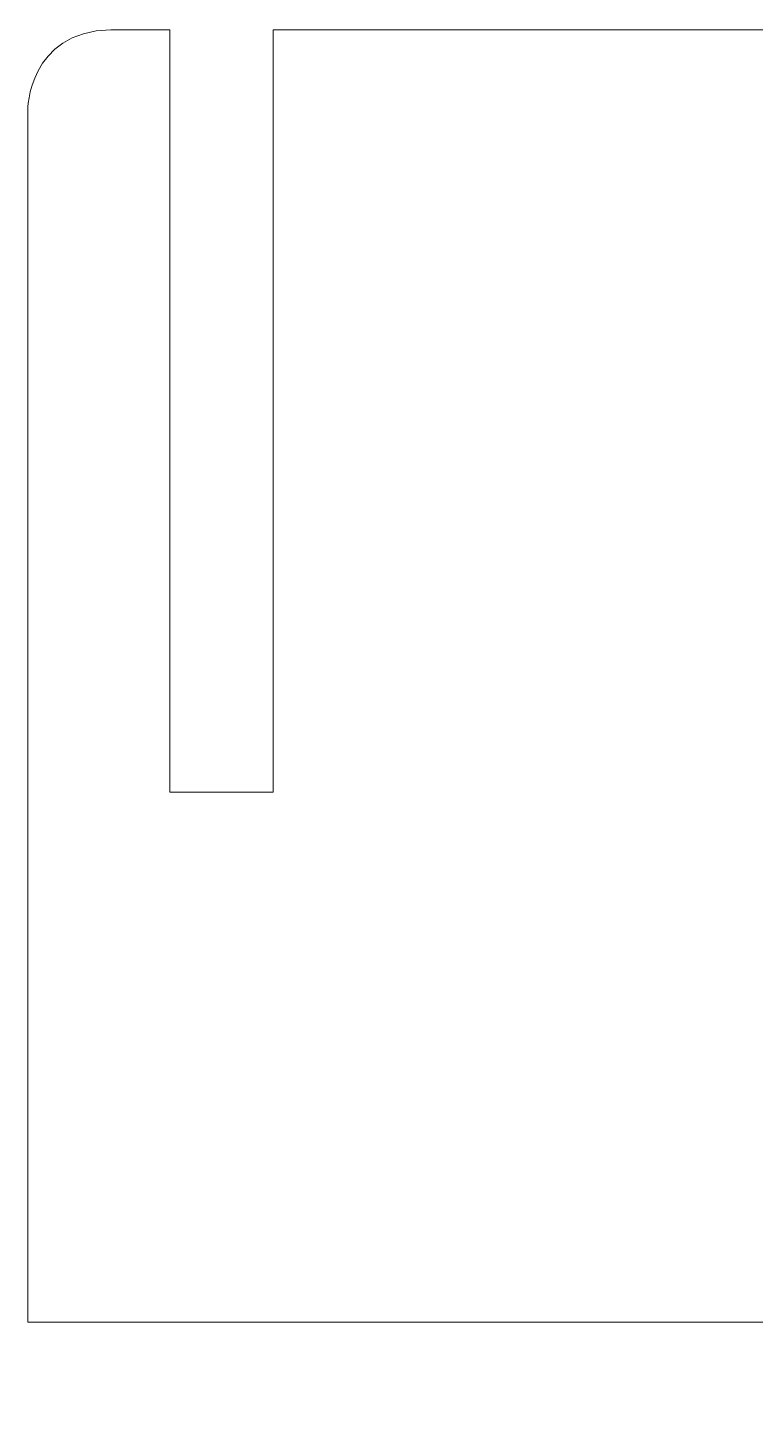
# Model space of a CAD drawing. Header units: millimetres. Extents: x -390 to 773, y -263 to 188.
# Drawn here: x 150.1 to 178.3, y 134.7 to 188.4 of the extents above; entities that cross this region are included whole.
import ezdxf

# ---------------------------------------------------------------- set-up
doc = ezdxf.new("R2010")
doc.units = ezdxf.units.MM
doc.header["$MEASUREMENT"] = 0
doc.layers.add('Layer 1', color=7, linetype='Continuous')

msp = doc.modelspace()

# ---------------------------------------------------------------- linework, layer by layer
at = {"layer": 'Layer 1', "color": 140, "lineweight": 9}
msp.add_open_spline([(150.1144, 138.3326), (150.1144, 138.3326), (150.1144, 185.2148), (150.1144, 185.2148), (150.1144, 185.2148), (150.1144, 185.2148), (150.114, 188.257), (153.3302, 188.3326), (153.3302, 188.3326), (153.3302, 188.3326), (155.6145, 188.3326), (155.6145, 188.3326), (155.6145, 188.3326), (155.6145, 188.3326), (155.6145, 158.833), (155.6145, 158.833), (155.6145, 158.833), (155.6145, 158.833), (159.6145, 158.833), (159.6145, 158.833), (159.6145, 158.833), (159.6145, 158.833), (159.6145, 188.3326), (159.6145, 188.3326), (159.6145, 188.3326), (159.6145, 188.3326), (475.6146, 188.3326), (475.6146, 188.3326), (475.6146, 188.3326), (475.6146, 188.3326), (475.6146, 158.833), (475.6146, 158.833), (475.6146, 158.833), (475.6146, 158.833), (479.6146, 158.833), (479.6146, 158.833), (479.6146, 158.833), (479.6146, 158.833), (479.6146, 188.3326), (479.6146, 188.3326), (479.6146, 188.3326), (479.6146, 188.3326), (481.9426, 188.3326), (481.9426, 188.3326), (481.9426, 188.3326), (481.9426, 188.3326), (484.832, 188.4082), (485.1146, 185.2011), (485.1146, 185.2011), (485.1146, 185.2011), (485.1146, 138.3326), (485.1146, 138.3326), (485.1146, 138.3326), (485.1146, 138.3326), (436.7013, 138.3326), (436.7013, 138.3326), (436.7013, 138.3326), (436.7013, 138.3326), (436.7013, 134.7327), (436.7013, 134.7327), (436.7013, 134.7327), (436.7013, 134.7327), (406.7012, 134.7327), (406.7012, 134.7327), (406.7012, 134.7327), (406.7012, 134.7327), (406.7012, 138.3326), (406.7012, 138.3326), (406.7012, 138.3326), (406.7012, 138.3326), (332.6146, 138.3326), (332.6146, 138.3326), (332.6146, 138.3326), (332.6146, 138.3326), (332.6146, 134.7327), (332.6146, 134.7327), (332.6146, 134.7327), (332.6146, 134.7327), (302.6146, 134.7327), (302.6146, 134.7327), (302.6146, 134.7327), (302.6146, 134.7327), (302.6146, 138.3326), (302.6146, 138.3326), (302.6146, 138.3326), (302.6146, 138.3326), (228.5381, 138.3326), (228.5381, 138.3326), (228.5381, 138.3326), (228.5381, 138.3326), (228.5381, 134.7327), (228.5381, 134.7327), (228.5381, 134.7327), (228.5381, 134.7327), (198.5381, 134.7327), (198.5381, 134.7327), (198.5381, 134.7327), (198.5381, 134.7327), (198.5381, 138.3326), (198.5381, 138.3326), (198.5381, 138.3326), (198.5381, 138.3326), (150.1144, 138.3326), (150.1144, 138.3326)], degree=3, knots=[0, 0, 0, 0, 0.037037, 0.037037, 0.037037, 0.037037, 0.0740741, 0.0740741, 0.0740741, 0.0740741, 0.1111111, 0.1111111, 0.1111111, 0.1111111, 0.1481481, 0.1481481, 0.1481481, 0.1481481, 0.1851852, 0.1851852, 0.1851852, 0.1851852, 0.2222222, 0.2222222, 0.2222222, 0.2222222, 0.2592593, 0.2592593, 0.2592593, 0.2592593, 0.2962963, 0.2962963, 0.2962963, 0.2962963, 0.3333333, 0.3333333, 0.3333333, 0.3333333, 0.3703704, 0.3703704, 0.3703704, 0.3703704, 0.4074074, 0.4074074, 0.4074074, 0.4074074, 0.4444444, 0.4444444, 0.4444444, 0.4444444, 0.4814815, 0.4814815, 0.4814815, 0.4814815, 0.5185185, 0.5185185, 0.5185185, 0.5185185, 0.5555556, 0.5555556, 0.5555556, 0.5555556, 0.5925926, 0.5925926, 0.5925926, 0.5925926, 0.6296296, 0.6296296, 0.6296296, 0.6296296, 0.6666667, 0.6666667, 0.6666667, 0.6666667, 0.7037037, 0.7037037, 0.7037037, 0.7037037, 0.7407407, 0.7407407, 0.7407407, 0.7407407, 0.7777778, 0.7777778, 0.7777778, 0.7777778, 0.8148148, 0.8148148, 0.8148148, 0.8148148, 0.8518519, 0.8518519, 0.8518519, 0.8518519, 0.8888889, 0.8888889, 0.8888889, 0.8888889, 0.9259259, 0.9259259, 0.9259259, 0.9259259, 1, 1, 1, 1], dxfattribs=at)

doc.saveas('drawing.dxf')
